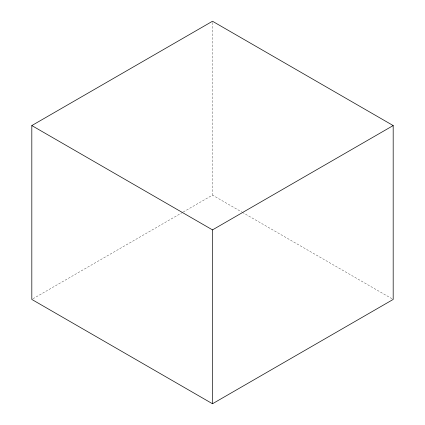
<?xml version="1.0" encoding="UTF-8"?>
<svg xmlns="http://www.w3.org/2000/svg" width="425" height="425" viewBox="0 0 425 425"><rect width="100%" height="100%" fill="white"/><g stroke="black" fill="none" stroke-linecap="round" stroke-linejoin="round"><path stroke-width="0.32" stroke-dasharray="2.12 1.59" d="M32.964 298.77L182.67 212.335M183.244 212.006L212.5 195.117L241.756 212.006M242.33 212.335L392.036 298.77M212.5 22.578L212.5 195.117"/><path stroke-width="0.64" d="M31.817 125.566L212.5 21.25L393.183 125.566L393.183 299.434L212.5 403.75L31.817 299.434L31.817 125.566L212.5 229.883L393.183 125.566M212.5 229.883L212.5 403.75"/></g></svg>
